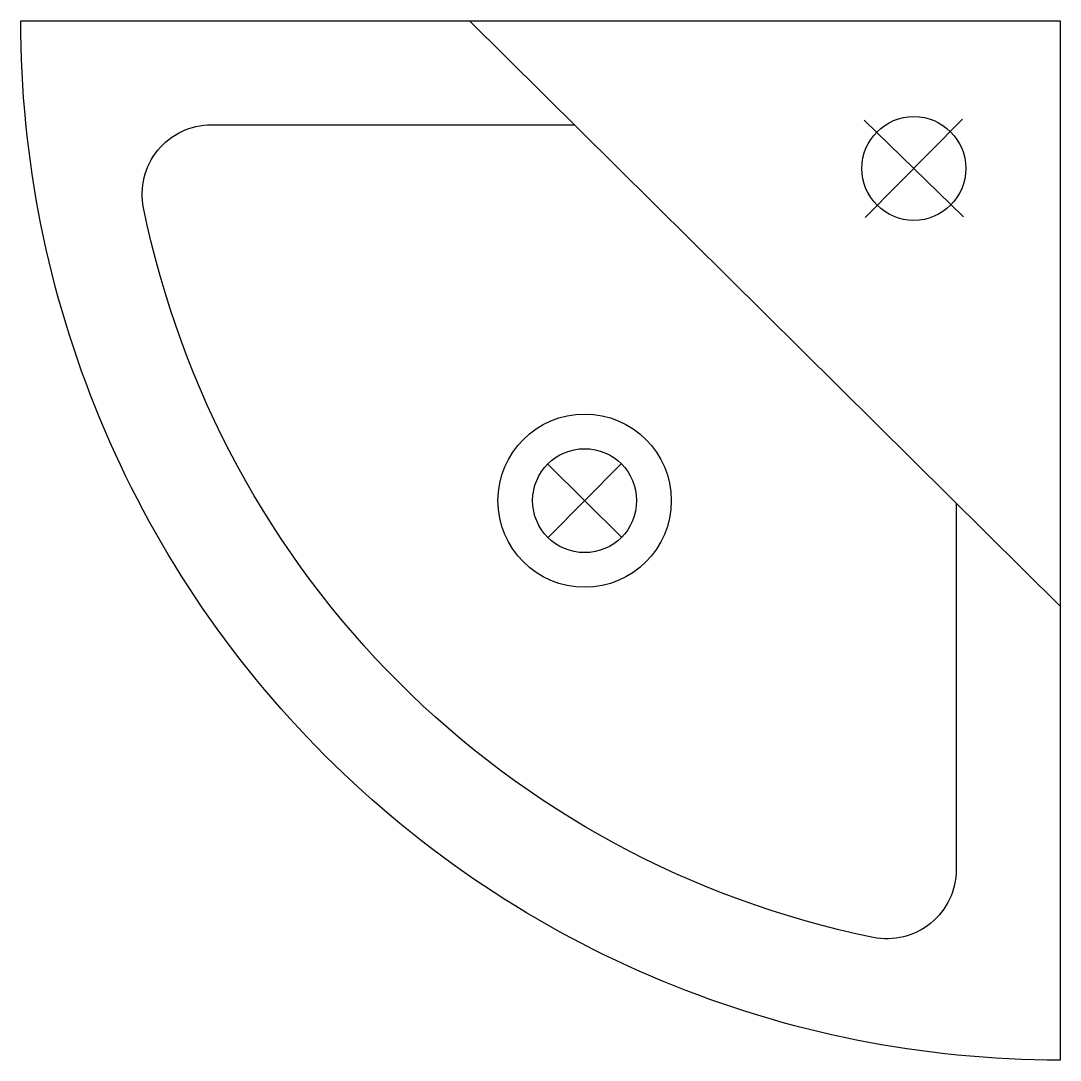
# Model space of a CAD drawing. Extents: x 499.13 to 499.43, y 346.515 to 346.815.
import ezdxf

# ---------------------------------------------------------------- set-up
doc = ezdxf.new("R2010")
doc.units = 0
doc.layers.get('0').update_dxf_attribs({"color": 2, "linetype": 'CONTINUOUS'})

msp = doc.modelspace()

# ---------------------------------------------------------------- linework, layer by layer
at = {"color": 0}
for p, q in [((499.42957, 346.64631), (499.2591, 346.81527)), ((499.40166, 346.7587), (499.373, 346.7866)), ((499.40141, 346.78686), (499.37325, 346.75845)), ((499.30295, 346.66621), (499.28165, 346.68733)), ((499.30286, 346.68742), (499.28174, 346.66611))]:
    msp.add_line(p, q, dxfattribs=at)
msp.add_lwpolyline([(499.12957, 346.81527), (499.42957, 346.81527), (499.42957, 346.51527, -0.414214)], format="xyb", close=True, dxfattribs=at)
msp.add_lwpolyline([(499.39957, 346.67605), (499.39957, 346.57032, -0.474498), (499.37557, 346.55072, -0.300614), (499.16502, 346.76127, -0.474498), (499.18462, 346.78527), (499.28937, 346.78527)], format="xyb", dxfattribs=at)
for centre, radius in [((499.38733, 346.77265), 0.015), ((499.2923, 346.67677), 0.025), ((499.2923, 346.67677), 0.015)]:
    msp.add_circle(centre, radius, dxfattribs=at)

doc.saveas('drawing.dxf')
